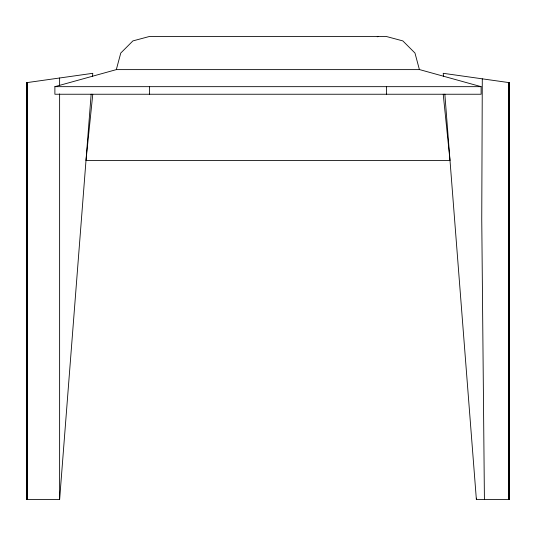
<?xml version="1.0" encoding="UTF-8"?>
<svg xmlns="http://www.w3.org/2000/svg" width="536" height="536" viewBox="0 0 536 536"><rect width="100%" height="100%" fill="white"/><g stroke="black" fill="none" stroke-linecap="round" stroke-linejoin="round"><path stroke-width="0.8" d="M482.293 78.832L481.75 219.13L484.417 499.532M26.907 82.618L26.8 499.532L59.623 499.532L91.154 94.162M92.514 76.648L92.775 73.311L26.887 82.624M92.775 94.242L85.988 160.545L450.012 160.545L443.225 94.242M116.325 69.62L419.675 69.62L481.114 86.665L481.114 94.242L54.886 94.242L54.886 86.665L116.325 69.62L120.761 53.044L132.894 40.91L149.47 36.468L386.262 36.468L402.838 40.91L414.971 53.044L419.413 69.62M54.886 86.665L481.114 86.665M444.847 94.162L476.377 499.532L509.2 499.532L509.093 82.618M443.486 76.648L443.225 73.311L509.113 82.624L509.046 499.532L508.959 82.598M509.046 82.611L509.126 499.532M476.377 498.158L476.377 499.532M386.396 86.665L386.396 94.242M149.604 86.665L149.604 94.242M59.623 77.995L59.623 85.526M59.623 93.901L59.623 499.532M27.041 82.598L27.041 499.532M26.961 82.611L26.954 499.532M378.597 36.468L377.237 36.723L378.61 36.468"/></g></svg>
